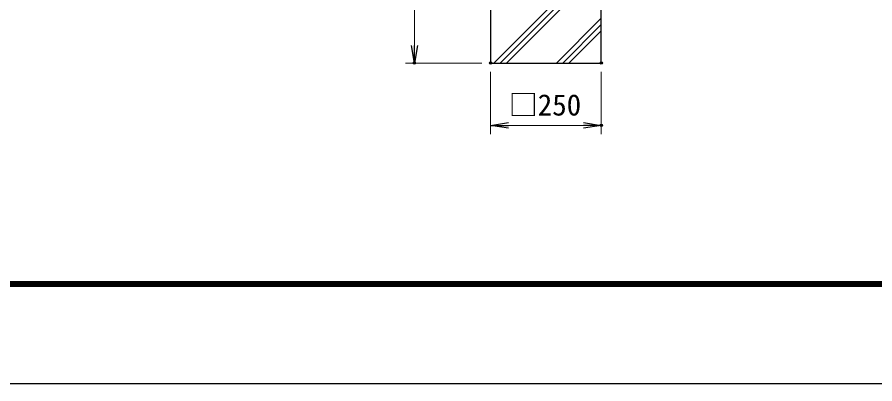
# Model space of a CAD drawing. Units: millimetres, scale not verified. Extents: x -4200 to 4200, y -2970 to 2970.
# Drawn here: x -2554 to -616, y -2970 to -2142 of the extents above; entities that cross this region are included whole.
import ezdxf
from ezdxf.enums import TextEntityAlignment as Align

# ---------------------------------------------------------------- set-up
doc = ezdxf.new("R2010")
doc.units = ezdxf.units.MM
doc.header["$LTSCALE"] = 10
doc.header["$PDMODE"] = 32
doc.header["$PDSIZE"] = 5
for name, color, linetype, lineweight in [('0-1_D-TTL', 7, 'Continuous', 25), ('0-4_D-STR-DIM', 7, 'Continuous', 13), ('0-5_0', 7, 'Continuous', 25), ('0-C_D-DCR-HCH', 7, 'Continuous', 13), ('0-D_D-STR4', 7, 'Continuous', 25)]:
    doc.layers.add(name, color=color, linetype=linetype, lineweight=lineweight)
doc.layers.add('0-6_DEFPOINTS', color=7, linetype='Continuous')
doc.styles.add('ＭＳ ゴシック', font='')
doc.styles.get('ＭＳ ゴシック').set_extended_font_data('MS Gothic')

# ---------------------------------------------------------------- blocks, each defined once
blk = doc.blocks.new('_OPEN')
at = {"layer": '0-5_0'}
blk.add_line((0, 0), (-10, 0), dxfattribs=at)
blk.add_lwpolyline([(-10, 1.667), (0, 0), (-10, -1.667)], dxfattribs=at)

msp = doc.modelspace()

# ---------------------------------------------------------------- linework, layer by layer
at = {"layer": '0-1_D-TTL', "color": 2}
msp.add_lwpolyline([(-4199.68, 2970.23), (4200.32, 2970.23), (4200.32, -2969.77), (-4199.68, -2969.77)], close=True, dxfattribs=at)
at = {"layer": '0-1_D-TTL'}
for points in [[(-3929.68, 2750.23), (3930.32, 2750.23), (3930.32, -2749.77), (-3929.68, -2749.77)], [(-3927.18, 2747.73), (3927.82, 2747.73), (3927.82, -2747.27), (-3927.18, -2747.27)], [(-3924.68, 2745.23), (3925.32, 2745.23), (3925.32, -2744.77), (-3924.68, -2744.77)], [(-3922.18, 2742.73), (3922.82, 2742.73), (3922.82, -2742.27), (-3922.18, -2742.27)], [(-3919.68, 2740.23), (3920.32, 2740.23), (3920.32, -2739.77), (-3919.68, -2739.77)]]:
    msp.add_lwpolyline(points, close=True, dxfattribs=at)
at = {"layer": '0-4_D-STR-DIM'}
for p, q in [((-1656.18, -1785.8), (-1656.18, -2205.8)), ((-1503.86, -2245.8), (-1676.18, -2245.8)), ((-1483.86, -2265.8), (-1483.86, -2406.4)), ((-1233.86, -2265.8), (-1233.86, -2406.4)), ((-1443.86, -2386.4), (-1273.86, -2386.4))]:
    msp.add_line(p, q, dxfattribs=at)
at = {"layer": '0-6_DEFPOINTS'}
for p in [(-1656.18, -2245.8), (-1483.86, -2245.8), (-1483.86, -2245.8), (-1233.86, -2245.8), (-1233.86, -2386.4)]:
    msp.add_point(p, dxfattribs=at)
at = {"layer": '0-C_D-DCR-HCH'}
for p, q in [((-1476.6, -2245.8), (-1233.86, -2003.06)), ((-1462.46, -2245.8), (-1233.86, -2017.2)), ((-1448.32, -2245.8), (-1233.86, -2031.34)), ((-1335.18, -2245.8), (-1233.86, -2144.48)), ((-1321.04, -2245.8), (-1233.86, -2158.62)), ((-1306.9, -2245.8), (-1233.86, -2172.76))]:
    msp.add_line(p, q, dxfattribs=at)
at = {"layer": '0-D_D-STR4'}
msp.add_lwpolyline([(-1383.86, -1745.8), (-1483.86, -1745.8), (-1483.86, -2245.8), (-1233.86, -2245.8), (-1233.86, -1745.8), (-1333.86, -1745.8)], dxfattribs=at)

# ---------------------------------------------------------------- block references
at = {"layer": '0-4_D-STR-DIM', "xscale": 4, "yscale": 4}
for p, rotation in [((-1656.18, -2245.8), 270), ((-1483.86, -2386.4), 180)]:
    msp.add_blockref('_OPEN', p, dxfattribs=dict(at, rotation=rotation))
msp.add_blockref('_OPEN', (-1233.86, -2386.4), dxfattribs=at)

# ---------------------------------------------------------------- texts
at = {"layer": '0-4_D-STR-DIM', "style": 'ＭＳ ゴシック'}
msp.add_text('□250', height=48.09, dxfattribs=at).set_placement((-1443.01, -2378.64), align=Align.BOTTOM_LEFT)

doc.saveas('drawing.dxf')
